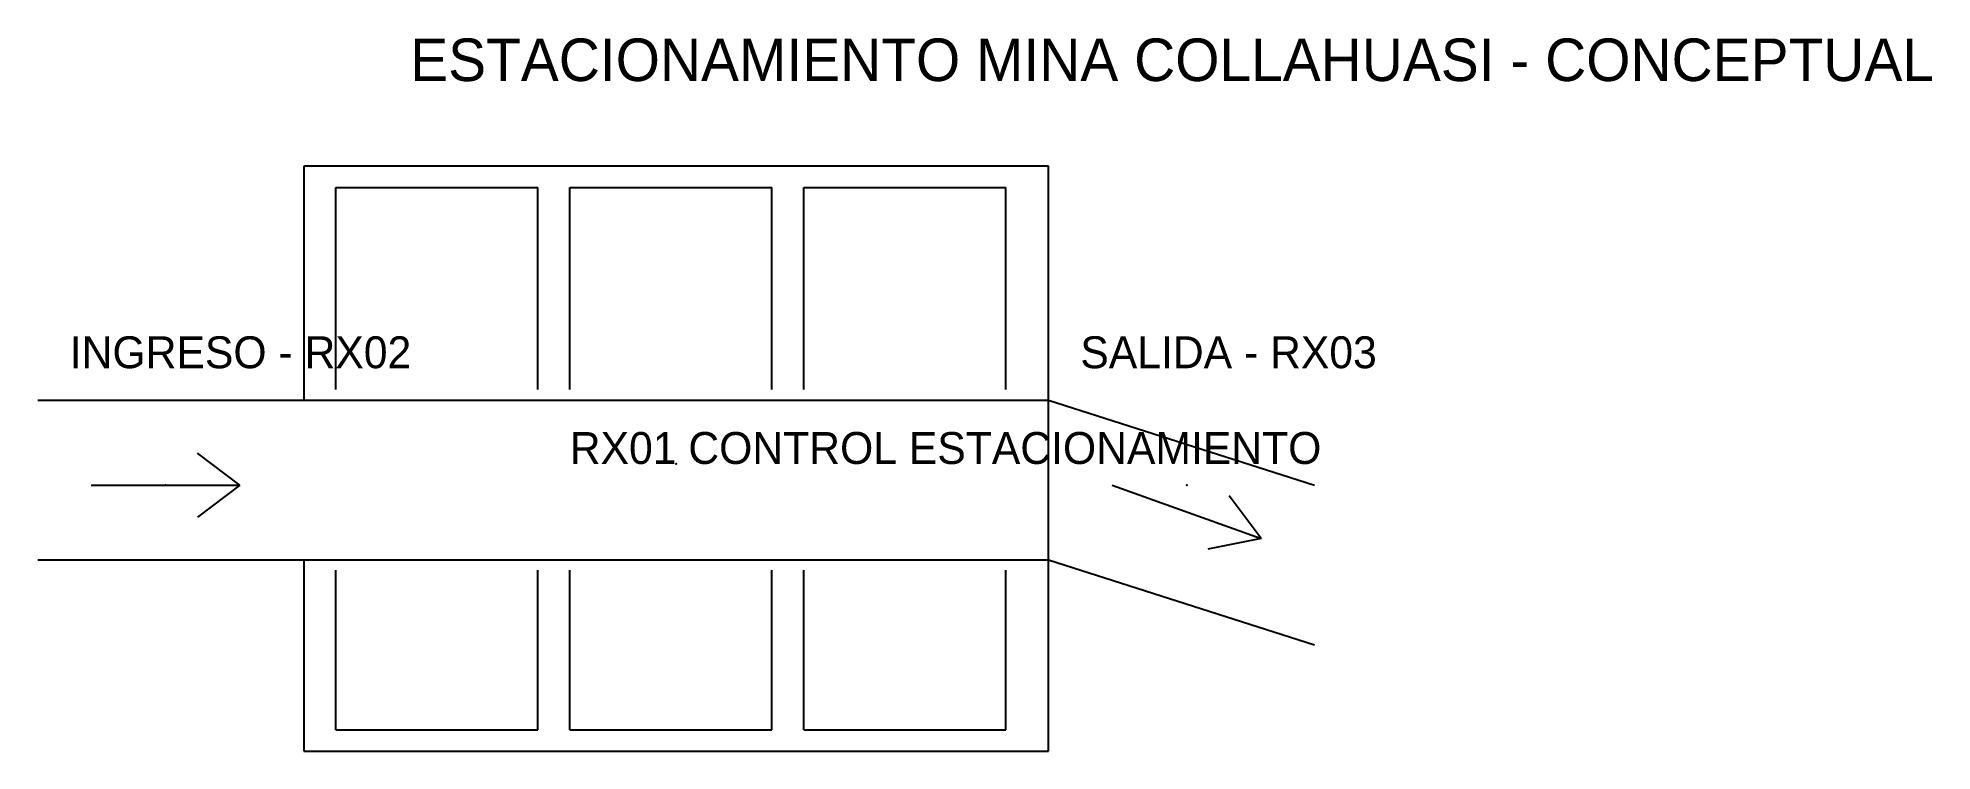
# Model space of a CAD drawing. Extents: x 0 to 178, y 25 to 92.
import ezdxf

# ---------------------------------------------------------------- set-up
doc = ezdxf.new("R2010")
doc.units = 0

msp = doc.modelspace()

# ---------------------------------------------------------------- linework, layer by layer
at = {"layer": 'CALLE_CIRCULACION'}
for p, q in [((25, 58), (95, 58)), ((25, 43), (95, 43))]:
    msp.add_line(p, q, dxfattribs=at)
at = {"layer": 'CAMINO_INGRESO'}
for p, q in [((0, 58), (25, 58)), ((0, 43), (25, 43))]:
    msp.add_line(p, q, dxfattribs=at)
at = {"layer": 'CAMINO_SALIDA'}
for p, q in [((95, 58), (120, 50)), ((95, 43), (120, 35))]:
    msp.add_line(p, q, dxfattribs=at)
at = {"layer": 'CERCO_ESTACIONAMIENTO'}
for p, q in [((95, 80), (25, 80)), ((25, 80), (25, 58)), ((95, 25), (95, 80)), ((25, 43), (25, 25)), ((25, 25), (95, 25))]:
    msp.add_line(p, q, dxfattribs=at)
at = {"layer": 'FLECHA_INGRESO'}
for p, q in [((19, 50), (15, 53)), ((5, 50), (19, 50)), ((19, 50), (15, 47))]:
    msp.add_line(p, q, dxfattribs=at)
at = {"layer": 'FLECHA_SALIDA'}
for p, q in [((101, 50), (115, 45)), ((115, 45), (112, 49)), ((115, 45), (110, 44))]:
    msp.add_line(p, q, dxfattribs=at)
at = {"layer": 'PLAZAS_ESTACIONAMIENTO'}
for p, q in [((28, 59), (28, 78)), ((28, 78), (47, 78)), ((47, 59), (47, 78)), ((50, 59), (50, 78)), ((50, 78), (69, 78)), ((69, 59), (69, 78)), ((72, 59), (72, 78)), ((72, 78), (91, 78)), ((91, 59), (91, 78)), ((28, 27), (28, 42)), ((47, 27), (47, 42)), ((50, 27), (50, 42)), ((69, 27), (69, 42)), ((72, 27), (72, 42)), ((91, 27), (91, 42)), ((28, 27), (47, 27)), ((50, 27), (69, 27)), ((72, 27), (91, 27))]:
    msp.add_line(p, q, dxfattribs=at)
at = {"layer": 'READERS'}
for p in [(60, 52), (12, 50), (108, 50)]:
    msp.add_point(p, dxfattribs=at)

# ---------------------------------------------------------------- texts
at = {"layer": 'ROTULOS'}
for s, height, p in [('ESTACIONAMIENTO MINA COLLAHUASI - CONCEPTUAL', 4, (35, 88)), ('INGRESO - RX02', 3, (3, 61)), ('SALIDA - RX03', 3, (98, 61)), ('RX01 CONTROL ESTACIONAMIENTO', 3, (50, 52))]:
    msp.add_text(s, height=height, dxfattribs=at).set_placement(p)

doc.saveas('drawing.dxf')
